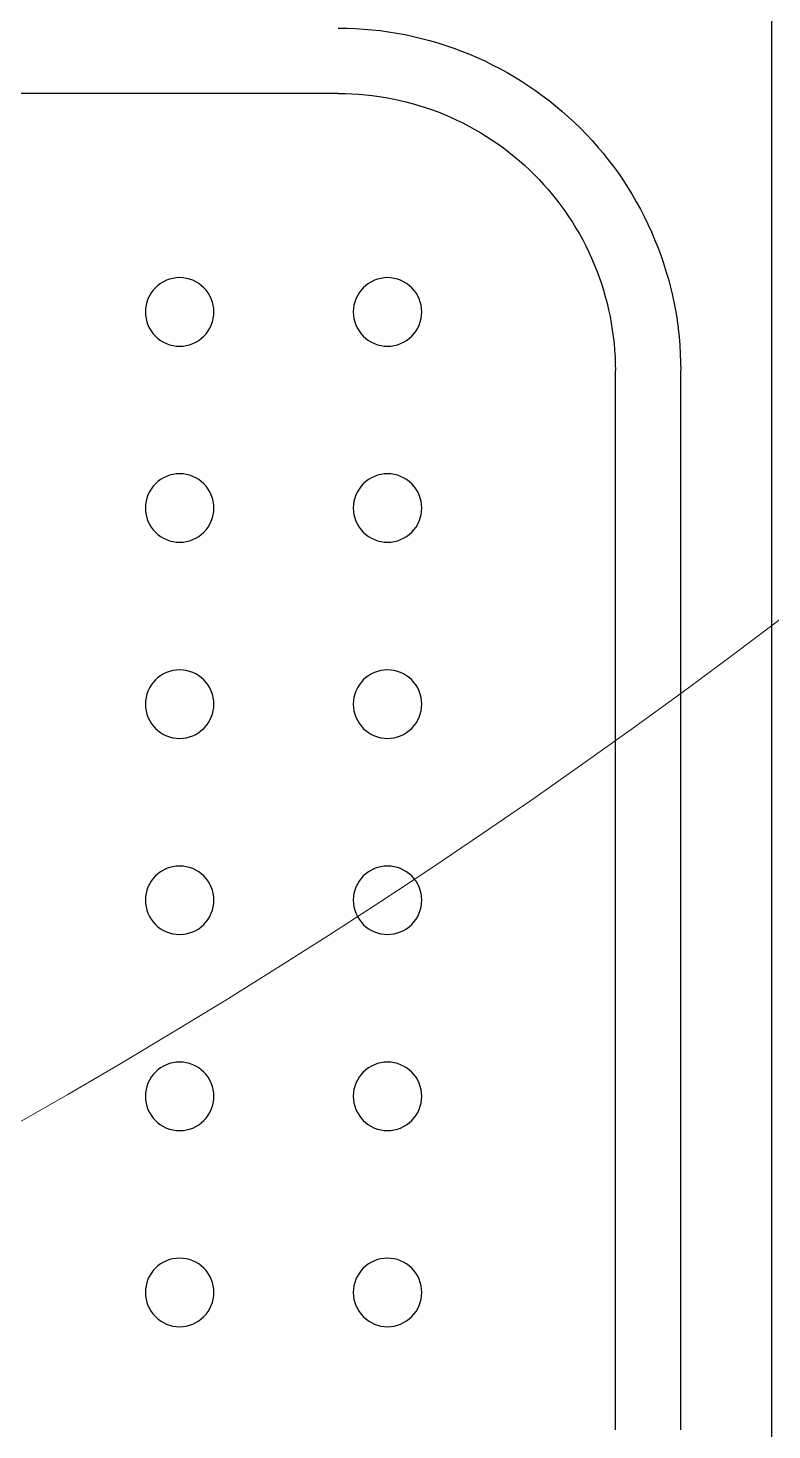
# Model space of a CAD drawing. Header units: millimetres. Extents: x -159872 to 386485, y -250577 to 158966.
# Drawn here: x 370647.1 to 370712.7, y 9646.2 to 9769.8 of the extents above; entities that cross this region are included whole.
import ezdxf

# ---------------------------------------------------------------- set-up
doc = ezdxf.new("R2010")
doc.units = ezdxf.units.MM
doc.layers.get('0').update_dxf_attribs({"lineweight": 25})
doc.layers.add('LDS-equipment-kitchen equipment', color=3, linetype='Continuous', lineweight=13)

# ---------------------------------------------------------------- blocks, each defined once
blk = doc.blocks.new('Group-324')
at = {"layer": 'LDS-equipment-kitchen equipment', "linetype": 'Continuous', "lineweight": 5, "extrusion": (0, 0, -1)}
blk.add_arc((-309675.71, 46653.2), 600.93, 192.83875, 259.24317, dxfattribs=at)
blk = doc.blocks.new('A$C41f9af21')
at = {"lineweight": 25, "transparency": 33554687}
for points in [[(497, 0, 0), (497, 714, 0)], [(458.78, 173.39, 0), (149.13, 173.39, 0)], [(483.2, 55.61, 0), (483.2, 148.98, 0)], [(488.96, 55.61, 0), (488.96, 148.98, 0)]]:
    blk.add_polyline3d(points, dxfattribs=at)
at = {"lineweight": 25}
for points in [[(458.78, 179.16, 0), (459.52, 179.15, 0), (460.27, 179.12, 0), (461, 179.07, 0), (461.74, 179.01, 0), (462.48, 178.93, 0), (463.21, 178.83, 0), (463.94, 178.71, 0), (464.67, 178.58, 0), (465.4, 178.42, 0), (466.12, 178.25, 0), (466.83, 178.06, 0), (467.54, 177.86, 0), (468.25, 177.63, 0), (468.95, 177.39, 0), (469.64, 177.13, 0), (470.33, 176.86, 0), (471.01, 176.57, 0), (471.69, 176.26, 0), (472.35, 175.93, 0), (473.01, 175.59, 0), (473.66, 175.24, 0), (474.3, 174.86, 0), (474.93, 174.47, 0), (475.55, 174.07, 0), (476.16, 173.65, 0), (476.76, 173.22, 0), (477.35, 172.77, 0), (477.93, 172.31, 0), (478.49, 171.83, 0), (479.05, 171.34, 0), (479.59, 170.83, 0), (480.12, 170.32, 0), (480.64, 169.79, 0), (481.14, 169.24, 0), (481.63, 168.69, 0), (482.11, 168.12, 0), (482.57, 167.54, 0), (483.02, 166.96, 0), (483.46, 166.36, 0), (483.88, 165.74, 0), (484.28, 165.12, 0), (484.67, 164.49, 0), (485.04, 163.85, 0), (485.4, 163.2, 0), (485.74, 162.55, 0), (486.06, 161.88, 0), (486.37, 161.21, 0), (486.66, 160.53, 0), (486.94, 159.84, 0), (487.2, 159.15, 0), (487.44, 158.45, 0), (487.66, 157.74, 0), (487.87, 157.03, 0), (488.06, 156.31, 0), (488.23, 155.59, 0), (488.38, 154.87, 0), (488.52, 154.14, 0), (488.63, 153.41, 0), (488.73, 152.67, 0), (488.82, 151.94, 0), (488.88, 151.2, 0), (488.92, 150.46, 0), (488.95, 149.72, 0), (488.96, 148.98, 0)], [(458.78, 173.39, 0), (459.38, 173.39, 0), (459.98, 173.36, 0), (460.58, 173.33, 0), (461.18, 173.28, 0), (461.77, 173.21, 0), (462.37, 173.13, 0), (462.96, 173.03, 0), (463.55, 172.92, 0), (464.13, 172.8, 0), (464.72, 172.66, 0), (465.3, 172.51, 0), (465.87, 172.34, 0), (466.44, 172.16, 0), (467.01, 171.97, 0), (467.57, 171.76, 0), (468.13, 171.53, 0), (468.68, 171.3, 0), (469.22, 171.05, 0), (469.76, 170.79, 0), (470.29, 170.51, 0), (470.82, 170.22, 0), (471.34, 169.92, 0), (471.85, 169.61, 0), (472.35, 169.28, 0), (472.84, 168.94, 0), (473.33, 168.59, 0), (473.8, 168.23, 0), (474.27, 167.85, 0), (474.73, 167.47, 0), (475.18, 167.07, 0), (475.62, 166.66, 0), (476.05, 166.24, 0), (476.47, 165.81, 0), (476.87, 165.37, 0), (477.27, 164.93, 0), (477.66, 164.47, 0), (478.03, 164, 0), (478.39, 163.52, 0), (478.74, 163.04, 0), (479.08, 162.54, 0), (479.41, 162.04, 0), (479.72, 161.53, 0), (480.03, 161.01, 0), (480.32, 160.49, 0), (480.59, 159.96, 0), (480.85, 159.42, 0), (481.1, 158.87, 0), (481.34, 158.32, 0), (481.56, 157.77, 0), (481.77, 157.2, 0), (481.97, 156.64, 0), (482.15, 156.07, 0), (482.31, 155.49, 0), (482.47, 154.91, 0), (482.6, 154.33, 0), (482.73, 153.74, 0), (482.84, 153.15, 0), (482.93, 152.56, 0), (483.01, 151.97, 0), (483.08, 151.37, 0), (483.13, 150.78, 0), (483.17, 150.18, 0), (483.19, 149.58, 0), (483.2, 148.98, 0)], [(441.78, 154.14, 0), (441.8, 153.84, 0), (441.84, 153.55, 0), (441.91, 153.26, 0), (442.01, 152.98, 0), (442.14, 152.72, 0), (442.29, 152.46, 0), (442.47, 152.22, 0), (442.67, 152, 0), (442.89, 151.81, 0), (443.12, 151.63, 0), (443.38, 151.48, 0), (443.64, 151.35, 0), (443.92, 151.25, 0), (444.21, 151.18, 0), (444.5, 151.13, 0), (444.8, 151.12, 0), (445.1, 151.13, 0), (445.39, 151.18, 0), (445.68, 151.25, 0), (445.95, 151.35, 0), (446.22, 151.48, 0), (446.48, 151.63, 0), (446.71, 151.81, 0), (446.93, 152, 0), (447.13, 152.22, 0), (447.31, 152.46, 0), (447.46, 152.72, 0), (447.59, 152.98, 0), (447.69, 153.26, 0), (447.76, 153.55, 0), (447.8, 153.84, 0), (447.82, 154.14, 0), (447.8, 154.43, 0), (447.76, 154.73, 0), (447.69, 155.01, 0), (447.59, 155.29, 0), (447.46, 155.56, 0), (447.31, 155.81, 0), (447.13, 156.05, 0), (446.93, 156.27, 0), (446.71, 156.47, 0), (446.48, 156.65, 0), (446.22, 156.8, 0), (445.95, 156.93, 0), (445.68, 157.03, 0), (445.39, 157.1, 0), (445.1, 157.14, 0), (444.8, 157.16, 0), (444.5, 157.14, 0), (444.21, 157.1, 0), (443.92, 157.03, 0), (443.64, 156.93, 0), (443.38, 156.8, 0), (443.12, 156.65, 0), (442.89, 156.47, 0), (442.67, 156.27, 0), (442.47, 156.05, 0), (442.29, 155.81, 0), (442.14, 155.56, 0), (442.01, 155.29, 0), (441.91, 155.01, 0), (441.84, 154.73, 0), (441.8, 154.43, 0), (441.78, 154.14, 0)], [(460.1, 154.14, 0), (460.11, 153.84, 0), (460.16, 153.55, 0), (460.23, 153.26, 0), (460.33, 152.98, 0), (460.46, 152.72, 0), (460.61, 152.46, 0), (460.79, 152.22, 0), (460.98, 152, 0), (461.2, 151.81, 0), (461.44, 151.63, 0), (461.7, 151.48, 0), (461.96, 151.35, 0), (462.24, 151.25, 0), (462.53, 151.18, 0), (462.82, 151.13, 0), (463.12, 151.12, 0), (463.41, 151.13, 0), (463.71, 151.18, 0), (463.99, 151.25, 0), (464.27, 151.35, 0), (464.54, 151.48, 0), (464.79, 151.63, 0), (465.03, 151.81, 0), (465.25, 152, 0), (465.45, 152.22, 0), (465.63, 152.46, 0), (465.78, 152.72, 0), (465.91, 152.98, 0), (466.01, 153.26, 0), (466.08, 153.55, 0), (466.12, 153.84, 0), (466.14, 154.14, 0), (466.12, 154.43, 0), (466.08, 154.73, 0), (466.01, 155.01, 0), (465.91, 155.29, 0), (465.78, 155.56, 0), (465.63, 155.81, 0), (465.45, 156.05, 0), (465.25, 156.27, 0), (465.03, 156.47, 0), (464.79, 156.65, 0), (464.54, 156.8, 0), (464.27, 156.93, 0), (463.99, 157.03, 0), (463.71, 157.1, 0), (463.41, 157.14, 0), (463.12, 157.16, 0), (462.82, 157.14, 0), (462.53, 157.1, 0), (462.24, 157.03, 0), (461.96, 156.93, 0), (461.7, 156.8, 0), (461.44, 156.65, 0), (461.2, 156.47, 0), (460.98, 156.27, 0), (460.79, 156.05, 0), (460.61, 155.81, 0), (460.46, 155.56, 0), (460.33, 155.29, 0), (460.23, 155.01, 0), (460.16, 154.73, 0), (460.11, 154.43, 0), (460.1, 154.14, 0)], [(441.78, 136.86, 0), (441.8, 136.56, 0), (441.84, 136.27, 0), (441.91, 135.98, 0), (442.01, 135.7, 0), (442.14, 135.43, 0), (442.29, 135.18, 0), (442.47, 134.94, 0), (442.67, 134.72, 0), (442.89, 134.52, 0), (443.12, 134.35, 0), (443.38, 134.2, 0), (443.64, 134.07, 0), (443.92, 133.97, 0), (444.21, 133.9, 0), (444.5, 133.85, 0), (444.8, 133.84, 0), (445.1, 133.85, 0), (445.39, 133.9, 0), (445.68, 133.97, 0), (445.95, 134.07, 0), (446.22, 134.2, 0), (446.48, 134.35, 0), (446.71, 134.52, 0), (446.93, 134.72, 0), (447.13, 134.94, 0), (447.31, 135.18, 0), (447.46, 135.43, 0), (447.59, 135.7, 0), (447.69, 135.98, 0), (447.76, 136.27, 0), (447.8, 136.56, 0), (447.82, 136.86, 0), (447.8, 137.15, 0), (447.76, 137.45, 0), (447.69, 137.73, 0), (447.59, 138.01, 0), (447.46, 138.28, 0), (447.31, 138.53, 0), (447.13, 138.77, 0), (446.93, 138.99, 0), (446.71, 139.19, 0), (446.48, 139.37, 0), (446.22, 139.52, 0), (445.95, 139.64, 0), (445.68, 139.74, 0), (445.39, 139.82, 0), (445.1, 139.86, 0), (444.8, 139.87, 0), (444.5, 139.86, 0), (444.21, 139.82, 0), (443.92, 139.74, 0), (443.64, 139.64, 0), (443.38, 139.52, 0), (443.12, 139.37, 0), (442.89, 139.19, 0), (442.67, 138.99, 0), (442.47, 138.77, 0), (442.29, 138.53, 0), (442.14, 138.28, 0), (442.01, 138.01, 0), (441.91, 137.73, 0), (441.84, 137.45, 0), (441.8, 137.15, 0), (441.78, 136.86, 0)], [(460.1, 136.86, 0), (460.11, 136.56, 0), (460.16, 136.27, 0), (460.23, 135.98, 0), (460.33, 135.7, 0), (460.46, 135.43, 0), (460.61, 135.18, 0), (460.79, 134.94, 0), (460.98, 134.72, 0), (461.2, 134.52, 0), (461.44, 134.35, 0), (461.7, 134.2, 0), (461.96, 134.07, 0), (462.24, 133.97, 0), (462.53, 133.9, 0), (462.82, 133.85, 0), (463.12, 133.84, 0), (463.41, 133.85, 0), (463.71, 133.9, 0), (463.99, 133.97, 0), (464.27, 134.07, 0), (464.54, 134.2, 0), (464.79, 134.35, 0), (465.03, 134.52, 0), (465.25, 134.72, 0), (465.45, 134.94, 0), (465.63, 135.18, 0), (465.78, 135.43, 0), (465.91, 135.7, 0), (466.01, 135.98, 0), (466.08, 136.27, 0), (466.12, 136.56, 0), (466.14, 136.86, 0), (466.12, 137.15, 0), (466.08, 137.45, 0), (466.01, 137.73, 0), (465.91, 138.01, 0), (465.78, 138.28, 0), (465.63, 138.53, 0), (465.45, 138.77, 0), (465.25, 138.99, 0), (465.03, 139.19, 0), (464.79, 139.37, 0), (464.54, 139.52, 0), (464.27, 139.64, 0), (463.99, 139.74, 0), (463.71, 139.82, 0), (463.41, 139.86, 0), (463.12, 139.87, 0), (462.82, 139.86, 0), (462.53, 139.82, 0), (462.24, 139.74, 0), (461.96, 139.64, 0), (461.7, 139.52, 0), (461.44, 139.37, 0), (461.2, 139.19, 0), (460.98, 138.99, 0), (460.79, 138.77, 0), (460.61, 138.53, 0), (460.46, 138.28, 0), (460.33, 138.01, 0), (460.23, 137.73, 0), (460.16, 137.45, 0), (460.11, 137.15, 0), (460.1, 136.86, 0)], [(441.78, 119.58, 0), (441.8, 119.28, 0), (441.84, 118.99, 0), (441.91, 118.7, 0), (442.01, 118.42, 0), (442.14, 118.15, 0), (442.29, 117.9, 0), (442.47, 117.66, 0), (442.67, 117.44, 0), (442.89, 117.24, 0), (443.12, 117.07, 0), (443.38, 116.91, 0), (443.64, 116.79, 0), (443.92, 116.69, 0), (444.21, 116.62, 0), (444.5, 116.57, 0), (444.8, 116.56, 0), (445.1, 116.57, 0), (445.39, 116.62, 0), (445.68, 116.69, 0), (445.95, 116.79, 0), (446.22, 116.91, 0), (446.48, 117.07, 0), (446.71, 117.24, 0), (446.93, 117.44, 0), (447.13, 117.66, 0), (447.31, 117.9, 0), (447.46, 118.15, 0), (447.59, 118.42, 0), (447.69, 118.7, 0), (447.76, 118.99, 0), (447.8, 119.28, 0), (447.82, 119.58, 0), (447.8, 119.87, 0), (447.76, 120.16, 0), (447.69, 120.45, 0), (447.59, 120.73, 0), (447.46, 121, 0), (447.31, 121.25, 0), (447.13, 121.49, 0), (446.93, 121.71, 0), (446.71, 121.91, 0), (446.48, 122.08, 0), (446.22, 122.24, 0), (445.95, 122.36, 0), (445.68, 122.46, 0), (445.39, 122.53, 0), (445.1, 122.58, 0), (444.8, 122.59, 0), (444.5, 122.58, 0), (444.21, 122.53, 0), (443.92, 122.46, 0), (443.64, 122.36, 0), (443.38, 122.24, 0), (443.12, 122.08, 0), (442.89, 121.91, 0), (442.67, 121.71, 0), (442.47, 121.49, 0), (442.29, 121.25, 0), (442.14, 121, 0), (442.01, 120.73, 0), (441.91, 120.45, 0), (441.84, 120.16, 0), (441.8, 119.87, 0), (441.78, 119.58, 0)], [(460.1, 119.58, 0), (460.11, 119.28, 0), (460.16, 118.99, 0), (460.23, 118.7, 0), (460.33, 118.42, 0), (460.46, 118.15, 0), (460.61, 117.9, 0), (460.79, 117.66, 0), (460.98, 117.44, 0), (461.2, 117.24, 0), (461.44, 117.07, 0), (461.7, 116.91, 0), (461.96, 116.79, 0), (462.24, 116.69, 0), (462.53, 116.62, 0), (462.82, 116.57, 0), (463.12, 116.56, 0), (463.41, 116.57, 0), (463.71, 116.62, 0), (463.99, 116.69, 0), (464.27, 116.79, 0), (464.54, 116.91, 0), (464.79, 117.07, 0), (465.03, 117.24, 0), (465.25, 117.44, 0), (465.45, 117.66, 0), (465.63, 117.9, 0), (465.78, 118.15, 0), (465.91, 118.42, 0), (466.01, 118.7, 0), (466.08, 118.99, 0), (466.12, 119.28, 0), (466.14, 119.58, 0), (466.12, 119.87, 0), (466.08, 120.16, 0), (466.01, 120.45, 0), (465.91, 120.73, 0), (465.78, 121, 0), (465.63, 121.25, 0), (465.45, 121.49, 0), (465.25, 121.71, 0), (465.03, 121.91, 0), (464.79, 122.08, 0), (464.54, 122.24, 0), (464.27, 122.36, 0), (463.99, 122.46, 0), (463.71, 122.53, 0), (463.41, 122.58, 0), (463.12, 122.59, 0), (462.82, 122.58, 0), (462.53, 122.53, 0), (462.24, 122.46, 0), (461.96, 122.36, 0), (461.7, 122.24, 0), (461.44, 122.08, 0), (461.2, 121.91, 0), (460.98, 121.71, 0), (460.79, 121.49, 0), (460.61, 121.25, 0), (460.46, 121, 0), (460.33, 120.73, 0), (460.23, 120.45, 0), (460.16, 120.16, 0), (460.11, 119.87, 0), (460.1, 119.58, 0)], [(441.78, 102.29, 0), (441.8, 102, 0), (441.84, 101.7, 0), (441.91, 101.42, 0), (442.01, 101.14, 0), (442.14, 100.87, 0), (442.29, 100.62, 0), (442.47, 100.38, 0), (442.67, 100.16, 0), (442.89, 99.96, 0), (443.12, 99.78, 0), (443.38, 99.63, 0), (443.64, 99.51, 0), (443.92, 99.41, 0), (444.21, 99.33, 0), (444.5, 99.29, 0), (444.8, 99.28, 0), (445.1, 99.29, 0), (445.39, 99.33, 0), (445.68, 99.41, 0), (445.95, 99.51, 0), (446.22, 99.63, 0), (446.48, 99.78, 0), (446.71, 99.96, 0), (446.93, 100.16, 0), (447.13, 100.38, 0), (447.31, 100.62, 0), (447.46, 100.87, 0), (447.59, 101.14, 0), (447.69, 101.42, 0), (447.76, 101.7, 0), (447.8, 102, 0), (447.82, 102.29, 0), (447.8, 102.59, 0), (447.76, 102.88, 0), (447.69, 103.17, 0), (447.59, 103.45, 0), (447.46, 103.72, 0), (447.31, 103.97, 0), (447.13, 104.21, 0), (446.93, 104.43, 0), (446.71, 104.63, 0), (446.48, 104.8, 0), (446.22, 104.95, 0), (445.95, 105.08, 0), (445.68, 105.18, 0), (445.39, 105.25, 0), (445.1, 105.3, 0), (444.8, 105.31, 0), (444.5, 105.3, 0), (444.21, 105.25, 0), (443.92, 105.18, 0), (443.64, 105.08, 0), (443.38, 104.95, 0), (443.12, 104.8, 0), (442.89, 104.63, 0), (442.67, 104.43, 0), (442.47, 104.21, 0), (442.29, 103.97, 0), (442.14, 103.72, 0), (442.01, 103.45, 0), (441.91, 103.17, 0), (441.84, 102.88, 0), (441.8, 102.59, 0), (441.78, 102.29, 0)], [(460.1, 102.29, 0), (460.11, 102, 0), (460.16, 101.7, 0), (460.23, 101.42, 0), (460.33, 101.14, 0), (460.46, 100.87, 0), (460.61, 100.62, 0), (460.79, 100.38, 0), (460.98, 100.16, 0), (461.2, 99.96, 0), (461.44, 99.78, 0), (461.7, 99.63, 0), (461.96, 99.51, 0), (462.24, 99.41, 0), (462.53, 99.33, 0), (462.82, 99.29, 0), (463.12, 99.28, 0), (463.41, 99.29, 0), (463.71, 99.33, 0), (463.99, 99.41, 0), (464.27, 99.51, 0), (464.54, 99.63, 0), (464.79, 99.78, 0), (465.03, 99.96, 0), (465.25, 100.16, 0), (465.45, 100.38, 0), (465.63, 100.62, 0), (465.78, 100.87, 0), (465.91, 101.14, 0), (466.01, 101.42, 0), (466.08, 101.7, 0), (466.12, 102, 0), (466.14, 102.29, 0), (466.12, 102.59, 0), (466.08, 102.88, 0), (466.01, 103.17, 0), (465.91, 103.45, 0), (465.78, 103.72, 0), (465.63, 103.97, 0), (465.45, 104.21, 0), (465.25, 104.43, 0), (465.03, 104.63, 0), (464.79, 104.8, 0), (464.54, 104.95, 0), (464.27, 105.08, 0), (463.99, 105.18, 0), (463.71, 105.25, 0), (463.41, 105.3, 0), (463.12, 105.31, 0), (462.82, 105.3, 0), (462.53, 105.25, 0), (462.24, 105.18, 0), (461.96, 105.08, 0), (461.7, 104.95, 0), (461.44, 104.8, 0), (461.2, 104.63, 0), (460.98, 104.43, 0), (460.79, 104.21, 0), (460.61, 103.97, 0), (460.46, 103.72, 0), (460.33, 103.45, 0), (460.23, 103.17, 0), (460.16, 102.88, 0), (460.11, 102.59, 0), (460.1, 102.29, 0)], [(441.78, 85.01, 0), (441.8, 84.72, 0), (441.84, 84.42, 0), (441.91, 84.14, 0), (442.01, 83.86, 0), (442.14, 83.59, 0), (442.29, 83.34, 0), (442.47, 83.1, 0), (442.67, 82.88, 0), (442.89, 82.68, 0), (443.12, 82.5, 0), (443.38, 82.35, 0), (443.64, 82.22, 0), (443.92, 82.12, 0), (444.21, 82.05, 0), (444.5, 82.01, 0), (444.8, 81.99, 0), (445.1, 82.01, 0), (445.39, 82.05, 0), (445.68, 82.12, 0), (445.95, 82.22, 0), (446.22, 82.35, 0), (446.48, 82.5, 0), (446.71, 82.68, 0), (446.93, 82.88, 0), (447.13, 83.1, 0), (447.31, 83.34, 0), (447.46, 83.59, 0), (447.59, 83.86, 0), (447.69, 84.14, 0), (447.76, 84.42, 0), (447.8, 84.72, 0), (447.82, 85.01, 0), (447.8, 85.31, 0), (447.76, 85.6, 0), (447.69, 85.89, 0), (447.59, 86.17, 0), (447.46, 86.43, 0), (447.31, 86.69, 0), (447.13, 86.93, 0), (446.93, 87.15, 0), (446.71, 87.34, 0), (446.48, 87.52, 0), (446.22, 87.67, 0), (445.95, 87.8, 0), (445.68, 87.9, 0), (445.39, 87.97, 0), (445.1, 88.02, 0), (444.8, 88.03, 0), (444.5, 88.02, 0), (444.21, 87.97, 0), (443.92, 87.9, 0), (443.64, 87.8, 0), (443.38, 87.67, 0), (443.12, 87.52, 0), (442.89, 87.34, 0), (442.67, 87.15, 0), (442.47, 86.93, 0), (442.29, 86.69, 0), (442.14, 86.43, 0), (442.01, 86.17, 0), (441.91, 85.89, 0), (441.84, 85.6, 0), (441.8, 85.31, 0), (441.78, 85.01, 0)], [(460.1, 85.01, 0), (460.11, 84.72, 0), (460.16, 84.42, 0), (460.23, 84.14, 0), (460.33, 83.86, 0), (460.46, 83.59, 0), (460.61, 83.34, 0), (460.79, 83.1, 0), (460.98, 82.88, 0), (461.2, 82.68, 0), (461.44, 82.5, 0), (461.7, 82.35, 0), (461.96, 82.22, 0), (462.24, 82.12, 0), (462.53, 82.05, 0), (462.82, 82.01, 0), (463.12, 81.99, 0), (463.41, 82.01, 0), (463.71, 82.05, 0), (463.99, 82.12, 0), (464.27, 82.22, 0), (464.54, 82.35, 0), (464.79, 82.5, 0), (465.03, 82.68, 0), (465.25, 82.88, 0), (465.45, 83.1, 0), (465.63, 83.34, 0), (465.78, 83.59, 0), (465.91, 83.86, 0), (466.01, 84.14, 0), (466.08, 84.42, 0), (466.12, 84.72, 0), (466.14, 85.01, 0), (466.12, 85.31, 0), (466.08, 85.6, 0), (466.01, 85.89, 0), (465.91, 86.17, 0), (465.78, 86.43, 0), (465.63, 86.69, 0), (465.45, 86.93, 0), (465.25, 87.15, 0), (465.03, 87.34, 0), (464.79, 87.52, 0), (464.54, 87.67, 0), (464.27, 87.8, 0), (463.99, 87.9, 0), (463.71, 87.97, 0), (463.41, 88.02, 0), (463.12, 88.03, 0), (462.82, 88.02, 0), (462.53, 87.97, 0), (462.24, 87.9, 0), (461.96, 87.8, 0), (461.7, 87.67, 0), (461.44, 87.52, 0), (461.2, 87.34, 0), (460.98, 87.15, 0), (460.79, 86.93, 0), (460.61, 86.69, 0), (460.46, 86.43, 0), (460.33, 86.17, 0), (460.23, 85.89, 0), (460.16, 85.6, 0), (460.11, 85.31, 0), (460.1, 85.01, 0)], [(441.78, 67.73, 0), (441.8, 67.43, 0), (441.84, 67.14, 0), (441.91, 66.85, 0), (442.01, 66.58, 0), (442.14, 66.31, 0), (442.29, 66.05, 0), (442.47, 65.82, 0), (442.67, 65.6, 0), (442.89, 65.4, 0), (443.12, 65.22, 0), (443.38, 65.07, 0), (443.64, 64.94, 0), (443.92, 64.84, 0), (444.21, 64.77, 0), (444.5, 64.73, 0), (444.8, 64.71, 0), (445.1, 64.73, 0), (445.39, 64.77, 0), (445.68, 64.84, 0), (445.95, 64.94, 0), (446.22, 65.07, 0), (446.48, 65.22, 0), (446.71, 65.4, 0), (446.93, 65.6, 0), (447.13, 65.82, 0), (447.31, 66.05, 0), (447.46, 66.31, 0), (447.59, 66.58, 0), (447.69, 66.85, 0), (447.76, 67.14, 0), (447.8, 67.43, 0), (447.82, 67.73, 0), (447.8, 68.03, 0), (447.76, 68.32, 0), (447.69, 68.61, 0), (447.59, 68.89, 0), (447.46, 69.15, 0), (447.31, 69.41, 0), (447.13, 69.65, 0), (446.93, 69.86, 0), (446.71, 70.06, 0), (446.48, 70.24, 0), (446.22, 70.39, 0), (445.95, 70.52, 0), (445.68, 70.62, 0), (445.39, 70.69, 0), (445.1, 70.73, 0), (444.8, 70.75, 0), (444.5, 70.73, 0), (444.21, 70.69, 0), (443.92, 70.62, 0), (443.64, 70.52, 0), (443.38, 70.39, 0), (443.12, 70.24, 0), (442.89, 70.06, 0), (442.67, 69.86, 0), (442.47, 69.65, 0), (442.29, 69.41, 0), (442.14, 69.15, 0), (442.01, 68.89, 0), (441.91, 68.61, 0), (441.84, 68.32, 0), (441.8, 68.03, 0), (441.78, 67.73, 0)], [(460.1, 67.73, 0), (460.11, 67.43, 0), (460.16, 67.14, 0), (460.23, 66.85, 0), (460.33, 66.58, 0), (460.46, 66.31, 0), (460.61, 66.05, 0), (460.79, 65.82, 0), (460.98, 65.6, 0), (461.2, 65.4, 0), (461.44, 65.22, 0), (461.7, 65.07, 0), (461.96, 64.94, 0), (462.24, 64.84, 0), (462.53, 64.77, 0), (462.82, 64.73, 0), (463.12, 64.71, 0), (463.41, 64.73, 0), (463.71, 64.77, 0), (463.99, 64.84, 0), (464.27, 64.94, 0), (464.54, 65.07, 0), (464.79, 65.22, 0), (465.03, 65.4, 0), (465.25, 65.6, 0), (465.45, 65.82, 0), (465.63, 66.05, 0), (465.78, 66.31, 0), (465.91, 66.58, 0), (466.01, 66.85, 0), (466.08, 67.14, 0), (466.12, 67.43, 0), (466.14, 67.73, 0), (466.12, 68.03, 0), (466.08, 68.32, 0), (466.01, 68.61, 0), (465.91, 68.89, 0), (465.78, 69.15, 0), (465.63, 69.41, 0), (465.45, 69.65, 0), (465.25, 69.86, 0), (465.03, 70.06, 0), (464.79, 70.24, 0), (464.54, 70.39, 0), (464.27, 70.52, 0), (463.99, 70.62, 0), (463.71, 70.69, 0), (463.41, 70.73, 0), (463.12, 70.75, 0), (462.82, 70.73, 0), (462.53, 70.69, 0), (462.24, 70.62, 0), (461.96, 70.52, 0), (461.7, 70.39, 0), (461.44, 70.24, 0), (461.2, 70.06, 0), (460.98, 69.86, 0), (460.79, 69.65, 0), (460.61, 69.41, 0), (460.46, 69.15, 0), (460.33, 68.89, 0), (460.23, 68.61, 0), (460.16, 68.32, 0), (460.11, 68.03, 0), (460.1, 67.73, 0)]]:
    blk.add_polyline3d(points, dxfattribs=at)
blk = doc.blocks.new('Group-338')
at = {"layer": 'LDS-equipment-kitchen equipment'}
blk.add_blockref('Group-324', (0, 0), dxfattribs=at)
at = {"layer": 'LDS-equipment-kitchen equipment', "rotation": 359.9999999945186}
blk.add_blockref('A$C41f9af21', (309542.18, 46048.13), dxfattribs=at)

msp = doc.modelspace()

# ---------------------------------------------------------------- block references
at = {"layer": 'LDS-equipment-kitchen equipment', "color": 7}
msp.add_blockref('Group-338', (60673.51323, -36457.51522), dxfattribs=at)

doc.saveas('drawing.dxf')
